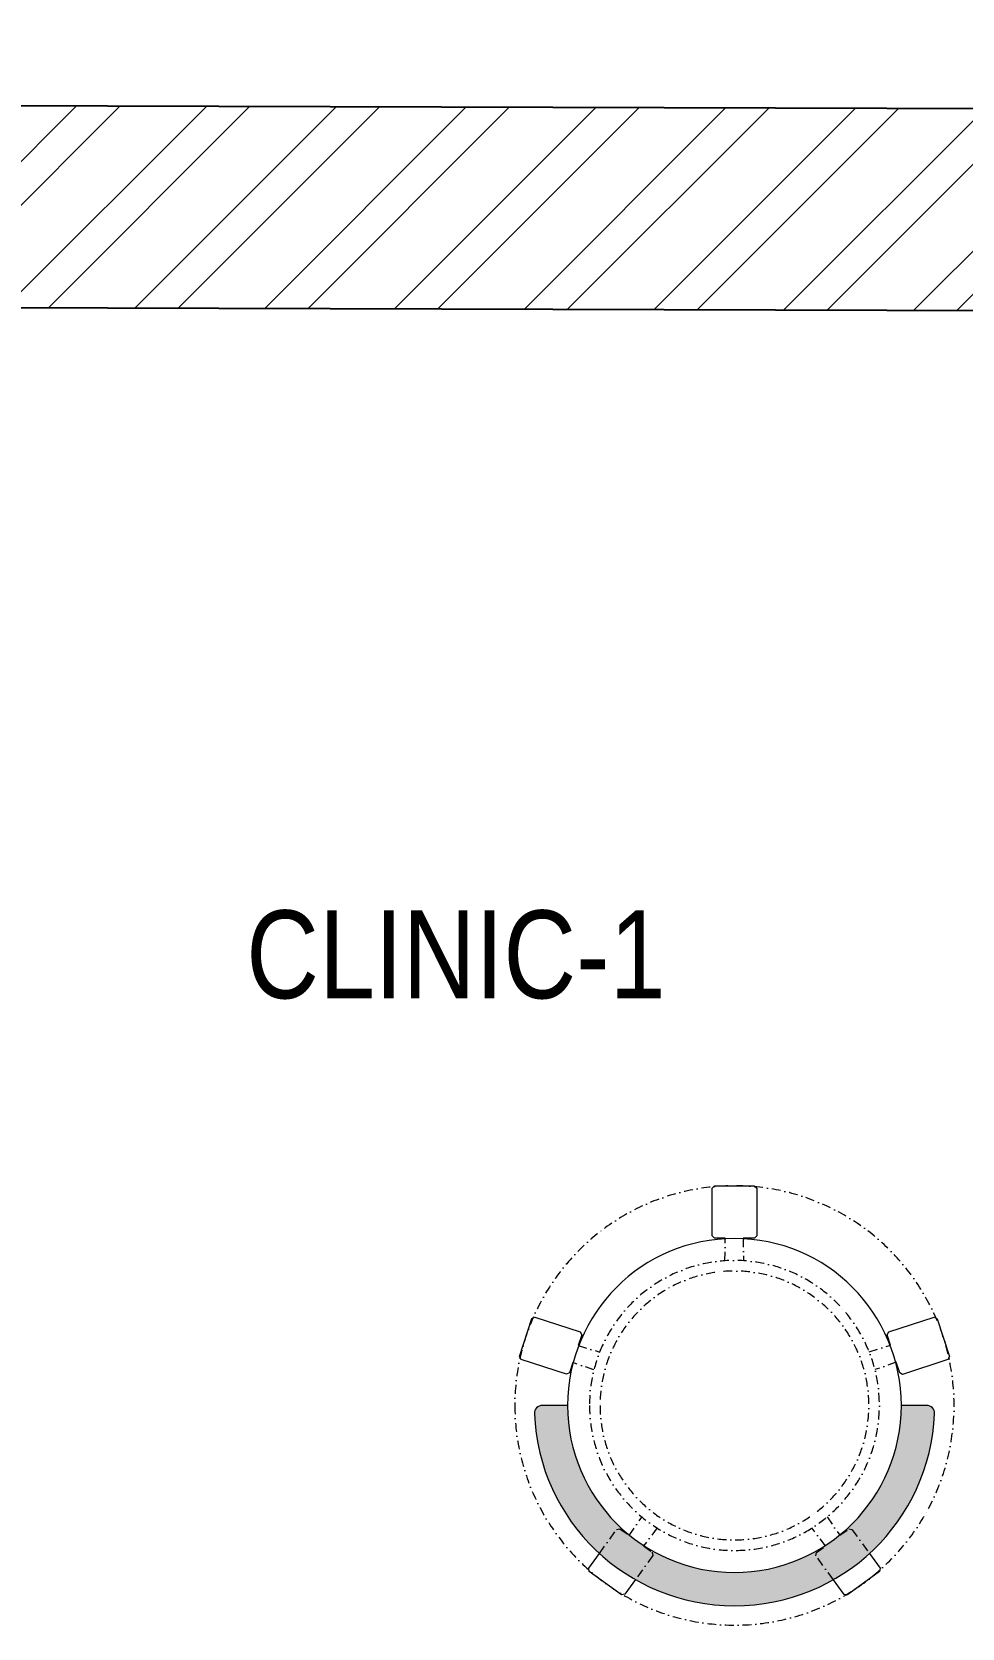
# Model space of a CAD drawing. Header units: millimetres. Extents: x 1938400 to 1950615, y 37176 to 49190.
# Drawn here: x 1948508 to 1949567, y 44953 to 46769 of the extents above; entities that cross this region are included whole.
import ezdxf

# ---------------------------------------------------------------- set-up
doc = ezdxf.new("R2010")
doc.units = ezdxf.units.MM
doc.header["$LTSCALE"] = 40
doc.linetypes.add('CONTINOUS', pattern=[0])
doc.linetypes.add('DASHDOT2', pattern=[0.5, 0.25, -0.125, 0, -0.125])
doc.layers.add('A-CARPET AREA', color=3, linetype='CONTINOUS', lineweight=0, true_color=0x0aff0a)
doc.layers.add('A-WALL', color=1, linetype='Continuous')
for name, color, linetype, lineweight in [('HATCH', 9, 'Continuous', 9), ('LENS-FURNITURE', 13, 'Continuous', 9), ('LENS-TEXT', 31, 'Continuous', 5), ('LN-ELEVATION-1', 81, 'Continuous', 13), ('LN-HATCH', 251, 'Continuous', 0)]:
    doc.layers.add(name, color=color, linetype=linetype, lineweight=lineweight)
doc.styles.add('LK TXT', font='Gill Sans MT Condensed Regular.ttf')

# ---------------------------------------------------------------- blocks, each defined once
blk = doc.blocks.new('A$Cbc15f9d8')
at = {"layer": 'LN-HATCH'}
h = blk.add_hatch(dxfattribs=at)
h.set_pattern_fill('ANSI32', color=256, scale=11, angle=180)
h.set_pattern_definition([(225, (-4658256.187308483, -44958.98772636195), (74.08711299882052, -74.08711299882054), []), (225, (-4658305.578738483, -44958.98772636195), (74.08711299882052, -74.08711299882054), [])])
h.paths.add_polyline_path([(-1249.826642777771, 784.1614988286746), (-1250.520678231493, 554.1625459733186), (8628.43434465118, 524.3522144289454), (8616.460724287668, -3443.629720058409), (8846.45967714302, -3444.323755512595), (8846.59284615889, -3394.323932853178), (8859.127332961187, 753.6571318301138)])
h.paths.add_polyline_path([(-1242.361235323362, 3258.150235200184), (-3302.351856553927, 3264.366378836218), (-3309.029684644193, 1051.376454184181), (-3079.030731787905, 1050.682418729528), (-3073.046939152293, 3033.673390525743), (-1473.054223633371, 3028.845317798551), (-1479.650577996857, 842.8552702207817), (-1249.651625141501, 842.1612347665941)])
h.paths.add_polyline_path([(-2280.515988847241, 557.2706177913349), (-2279.646935756318, 845.2693065846105), (-2872.644235945307, 847.058711038786), (-2873.51328903623, 559.0600222455105)])
h.paths.add_polyline_path([(-3321.187375280076, -2977.60520258185), (-3091.188422424719, -2978.299238036503), (-3080.512346606702, 559.6846541546983), (-3310.511299462989, 560.3786896093517)])
h.paths.add_polyline_path([(-3092.57045824267, -3436.297152853688), (-3322.569411098957, -3435.6031173995), (-3332.005275733769, -6562.58888079191), (-3102.006322878413, -6563.282916246098)])
h.paths.add_polyline_path([(-2508.571574180387, -8077.080524593709), (-2507.808135180734, -7824.081676452071), (-3105.805412605405, -7822.27718427044), (-3104.094464333728, -7255.279765708488), (-3334.093417189084, -7254.585730253835), (-3336.567804461346, -8074.581996956956)])
h.paths.add_polyline_path([(2268.127875007689, -7852.493409803253), (2270.710893915966, -6996.497307000332), (1827.71291080676, -6995.160534364288), (1825.129891898483, -7851.156637166742), (1604.130898066796, -7850.489759621327), (1603.409704703837, -8089.488671502214), (2489.40567092225, -8092.16221677477), (2490.12686428614, -7853.163304893882)])
h.paths.add_polyline_path([(8832.376792507244, -8111.302507592016), (8836.857902007177, -6626.29120752553), (8836.800742821768, -6626.290969675989), (8837.008724780753, -6576.309496141154), (8607.009771924466, -6575.615460686503), (8603.162401469424, -7850.609655865584), (6990.169745136984, -7845.742355047844), (6989.385183319448, -8105.741171319619)])
at = {"layer": 'A-WALL'}
for p, q in [((8859.127332961187, 753.6571318301138), (-1249.826642777771, 784.1614988286746)), ((8628.43434465118, 524.3522144289454), (-1250.520678231493, 554.1625459733186))]:
    blk.add_line(p, q, dxfattribs=at)
blk = doc.blocks.new('DOCTOR STOOL')
at = {"layer": 'HATCH'}
h = blk.add_hatch(dxfattribs=at)
h.set_pattern_fill('ANSI36', color=250)
h.set_pattern_definition([(45, (-689.3997257252789, -1.6298145e-09), (1.683798022700465, 6.173926083235043), [7.9375, -1.587499999999999, 0, -1.587499999999999])])
edge = h.paths.add_edge_path()
edge.add_line((227.9999999995508, 37.80991745903158), (227.9999999995508, 9.119999995687976))
edge.add_arc((218.8799999996107, 9.119999995749478), 9.119999999940092, 267.6119845363388, 359.9999999996136, ccw=False)
edge.add_arc((227.9999999996448, 227.809917461127), 228.000000002257, 92.3880154632688, 267.61198453673126, ccw=False)
edge.add_arc((218.8799999994991, 446.4998349263882), 9.120000000051716, -3.4498270906624384e-10, 92.3880154629299, ccw=False)
edge.add_line((227.9999999995508, 446.4998349263331), (227.9999999995508, 417.8099174629896))
edge.add_arc((227.9999999995508, 227.8099174610106), 190.000000001979, 90, 270)
at = {"layer": 'LN-ELEVATION-1', "color": 1, "ltscale": 100}
for p, q in [((283.7804025793014, 472.6222848009841), (280.216825267778, 470.8199351556545)), ((326.7280946081726, 458.5258082725714), (283.7804025793014, 472.6222848009841)), ((280.216825267778, 470.8199351556545), (263.2765658827273, 419.2080985742269)), ((311.5704969359354, 403.3893210494851), (328.5107563209863, 455.0011576309128)), ((328.5107563209863, 455.0011576309128), (326.7280946081726, 458.5258082725714)), ((263.2765658827273, 419.2080985742269), (264.9623320118756, 415.8750283533983)), ((264.9623320118756, 415.8750283533983), (277.1938885417335, 411.860334166498)), ((296.5654050509577, 405.5021315508961), (308.1985000452432, 401.6838669878201)), ((308.1985000452432, 401.6838669878201), (311.5704969359354, 403.3893210494851)), ((39.08480768888887, 393.0010463140122), (12.40669512363752, 356.5114147582037)), ((39.08480768888882, 393.0010463140122), (12.40669512363746, 356.5114147582038)), ((42.98782241378307, 393.6072814048264), (39.08480768888887, 393.0010463140122)), ((42.98782241378307, 393.6072814048264), (39.08480768888882, 393.0010463140122)), ((59.57058497173765, 381.4833769612495), (42.98782241378307, 393.6072814048264)), ((12.40669512363752, 356.5114147582037), (13.0196255484409, 352.5652946645453)), ((12.40669512363746, 356.5114147582038), (13.0196255484409, 352.5652946645454)), ((13.0196255484409, 352.5652946645454), (29.7154459787677, 340.3587319282719)), ((420.8553691428768, 253.2346719447014), (418.2142363802958, 250.5935391821201)), ((418.2142363802958, 250.5935391821201), (418.2142363802958, 237.7199715119894)), ((475.1762128710516, 253.2346719447014), (420.8553691428768, 253.2346719447014)), ((478, 250.4108848157539), (475.1762128710516, 253.2346719447014)), ((478, 205.2089501102255), (478, 250.4108848157539)), ((418.2142363802958, 217.3316809419539), (418.2142363802958, 205.0879869152431)), ((418.2142363802958, 205.0879869152431), (420.8862147285707, 202.4160085669703)), ((420.8862147285707, 202.4160085669703), (475.2070584567457, 202.4160085669703)), ((475.2070584567457, 202.4160085669703), (478, 205.2089501102255)), ((29.80030336598447, 115.1117353337796), (13.14542959810012, 103.0870834562575)), ((13.14542959810012, 103.0870834562575), (12.51589555233795, 99.18775892330295)), ((12.51589555233795, 99.18775892330295), (38.97560726018833, 62.53944985644)), ((42.91799640697923, 61.90296316019987), (59.68641968664888, 74.00959664677595)), ((38.97560726018833, 62.53944985644), (42.91799640697923, 61.90296316019987)), ((265.1695928365815, 39.88396831355146), (263.4540770094588, 36.51707923991359)), ((263.4540770094588, 36.51707923991359), (280.2401389396941, -15.14511378569341)), ((276.814037965594, 43.66747740659263), (265.1695928365815, 39.88396831355146)), ((308.4479453730848, 53.94595568517189), (296.2044548037813, 49.96780495439072)), ((311.7759667420094, 52.25024394459229), (308.4479453730848, 53.94595568517189)), ((328.5620286722446, 0.5880509189853456), (311.7759667420094, 52.25024394459229)), ((326.7490456010059, -2.970128374224428), (328.5620286722446, 0.5880509189853456)), ((280.2401389396941, -15.14511378569341), (283.7594505281909, -16.93829277038793)), ((283.7594505281909, -16.93829277038793), (326.7490456010059, -2.970128374224428))]:
    blk.add_line(p, q, dxfattribs=at)
at = {"layer": 'LN-ELEVATION-1', "linetype": 'DASHDOT2'}
for p, q in [((277.1938885417335, 411.860334166498), (268.7900486169635, 387.6885337123986)), ((289.0238237874953, 381.1105793348574), (296.5654050509577, 405.5021315508961)), ((86.83876787340999, 361.5472027143797), (59.57058497173759, 381.4833769612495)), ((80.19253728373064, 347.929406650394), (87.41874672779522, 357.8132288103797)), ((101.0598051864781, 333.2195324926688), (80.19253728373064, 347.929406650394)), ((87.41874672779522, 357.8132288103797), (86.83876787340999, 361.5472027143797)), ((29.71544597876769, 340.3587319282719), (56.87057100806764, 320.505215974099)), ((60.56143954330456, 321.078499494494), (68.15939944607226, 331.4707923056775)), ((68.15939944607226, 331.4707923056775), (88.55121842376921, 316.0087684583668)), ((56.87057100806764, 320.505215974099), (60.56143954330456, 321.078499494494)), ((418.2142363802958, 237.7199715119894), (392.674698740354, 238.1657657997326)), ((392.6382343793381, 216.8896711079804), (418.2142363802958, 217.3316809419539)), ((57.18706371601854, 134.8847017249933), (29.80030336598445, 115.1117353337796)), ((60.91750725147699, 134.282433000881), (57.18706371601854, 134.8847017249933)), ((68.08455919950495, 124.3556304041746), (60.91750725147699, 134.282433000881)), ((88.52282127921524, 139.6559804205055), (68.08455919950495, 124.3556304041746)), ((80.019187533744, 107.8254447158111), (101.0258646791657, 122.4411888974116)), ((59.68641968664886, 74.00959664677595), (86.95963052489695, 93.7005814289354)), ((87.55494659853252, 97.38796035055849), (80.019187533744, 107.8254447158111)), ((86.95963052489695, 93.7005814289354), (87.55494659853252, 97.38796035055849)), ((296.2044548037813, 49.96780495439072), (288.7362802880323, 74.39510638930753)), ((268.4902438431725, 67.85511086587476), (276.814037965594, 43.66747740659263))]:
    blk.add_line(p, q, dxfattribs=at)
at = {"layer": 'LN-ELEVATION-1', "color": 1, "ltscale": 100}
blk.add_lwpolyline([(228, 37.80991746066138), (228, 9.11999999731779, -0.4264743413925903), (218.5, 0.0079201031476259, -0.959166304662544), (218.5, 455.611914822366, -0.4264743413925903), (228, 446.4998349279631), (228, 417.8099174646193)], format="xyb", dxfattribs=at)
at = {"layer": 'LN-ELEVATION-1', "linetype": 'DASHDOT2'}
for radius in [250, 165, 153]:
    blk.add_circle((228, 227.8099174629897), radius, dxfattribs=at)
at = {"layer": 'LN-ELEVATION-1', "color": 1, "ltscale": 100}
blk.add_circle((228, 227.8099174629897), 190, dxfattribs=at)

msp = doc.modelspace()

# ---------------------------------------------------------------- block references
at = {"layer": 'A-CARPET AREA'}
msp.add_blockref('A$Cbc15f9d8', (1941738.794164159, 45925.31984486948), dxfattribs=at)
at = {"layer": 'LENS-FURNITURE', "xscale": -1, "rotation": 270}
msp.add_blockref('DOCTOR STOOL', (1949080.279145251, 44978.39797091582), dxfattribs=at)

# ---------------------------------------------------------------- texts
at = {"layer": 'LENS-TEXT', "color": 0, "linetype": 'Continuous', "ltscale": 3, "insert": (1948991.008332478, 45719.00026636808), "char_height": 100, "attachment_point": 5, "style": 'LK TXT'}
msp.add_mtext_dynamic_manual_height_columns('CLINIC-1', width=917.0847780748493, gutter_width=0.9999999999999992, heights=[0], dxfattribs=at)

doc.saveas('drawing.dxf')
